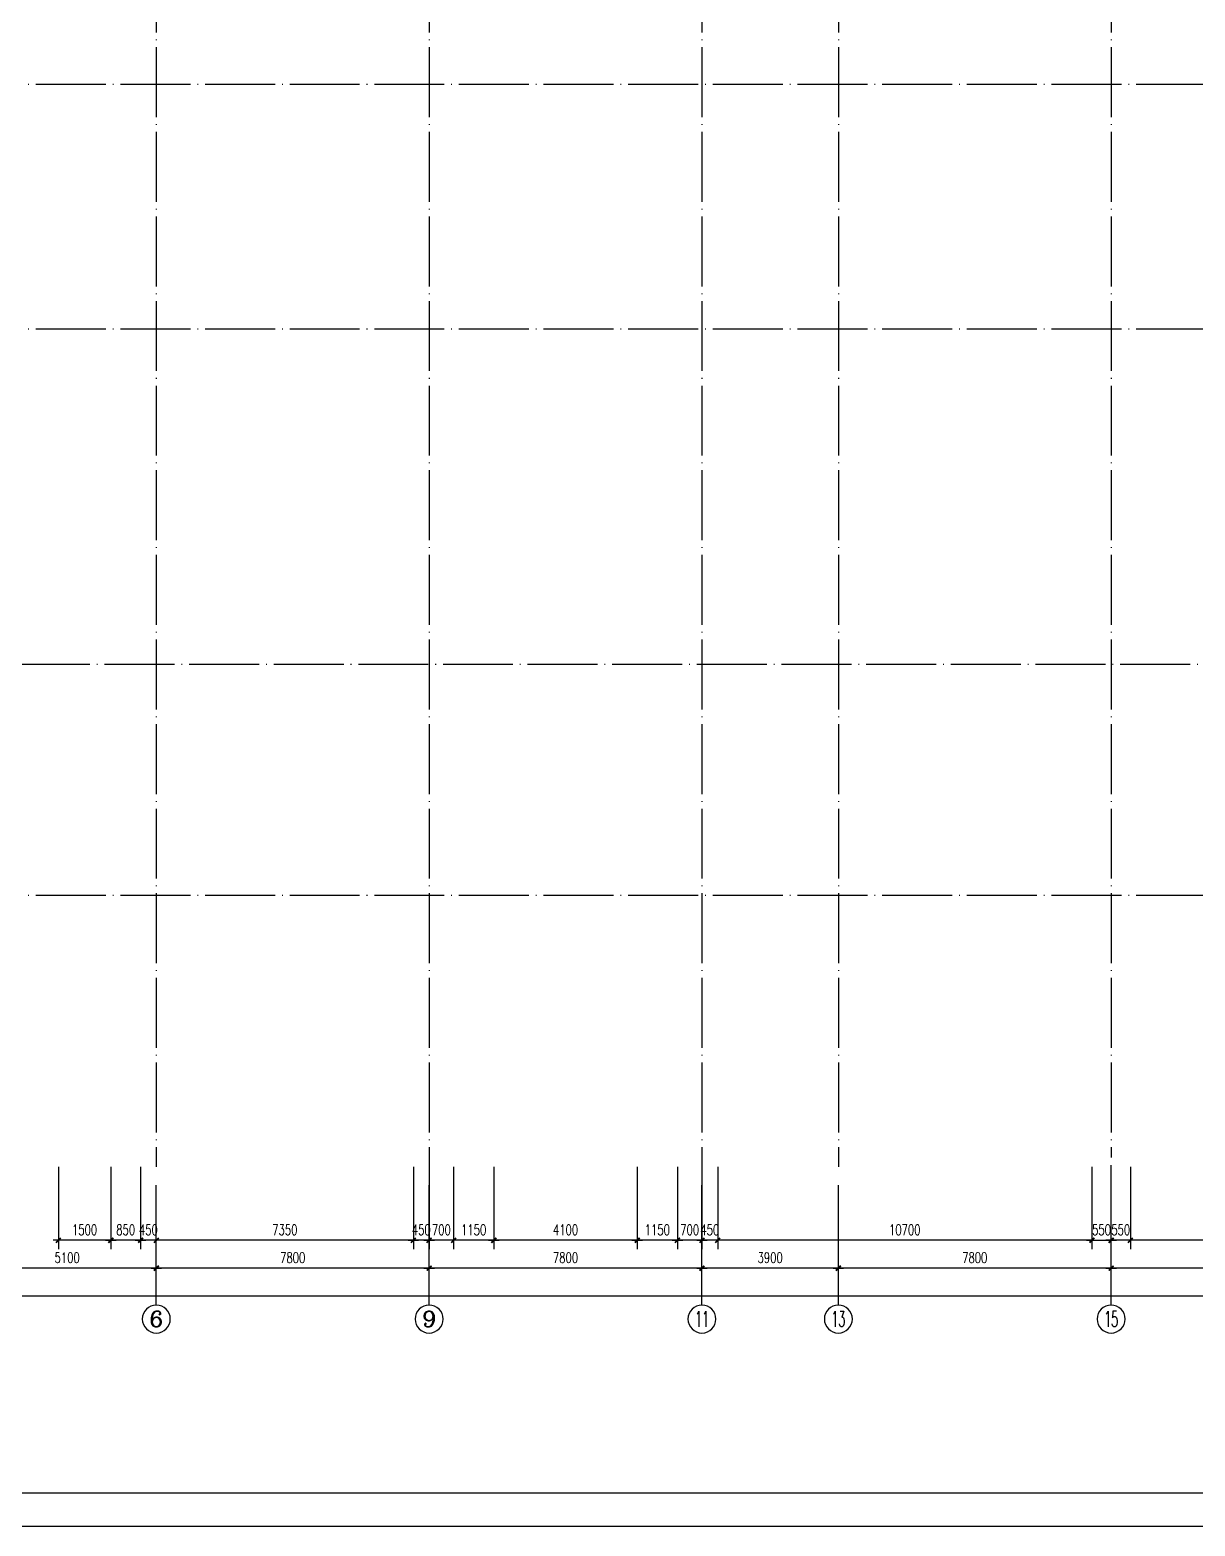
# Model space of a CAD drawing. Extents: x 165127 to 1058185, y 60808 to 144908.
# Drawn here: x 930323 to 963635, y 60808 to 103603 of the extents above; entities that cross this region are included whole.
import ezdxf
from ezdxf.enums import TextEntityAlignment as Align

# ---------------------------------------------------------------- set-up
doc = ezdxf.new("R2010")
doc.units = 0
doc.header["$LTSCALE"] = 1000
doc.linetypes.add('DOTE', pattern=[2.42, 2, -0.2, 0.02, -0.2])
doc.layers.get('0').update_dxf_attribs({"linetype": 'CONTINUOUS'})
doc.layers.get('DEFPOINTS').update_dxf_attribs({"linetype": 'CONTINUOUS'})
for name, color, linetype in [('AXIS', 3, 'CONTINUOUS'), ('AXIS_TEXT', 7, 'CONTINUOUS'), ('DOTE', 1, 'DOTE'), ('PUB_DIM', 3, 'CONTINUOUS'), ('WINDOW', 2, 'CONTINUOUS')]:
    doc.layers.add(name, color=color, linetype=linetype)
doc.styles.add('COMPLEX', font='COMPLEX')
doc.styles.add('DIM_FONT', font='SIMPLEX.shx', dxfattribs={"width": 0.7})
doc.dimstyles.new('AXIS', dxfattribs={"dimtxt": 300, "dimasz": 1, "dimexe": 250, "dimexo": 300, "dimgap": 150, "dimtad": 1, "dimdec": 0, "dimdsep": 46, "dimtxsty": 'DIM_FONT', "dimblk": '_DIMX', "dimcen": 2.5, "dimse1": 1, "dimse2": 1, "dimclrt": 7, "dimadec": 0, "dimazin": 0, "dimtfac": 1, "dimtdec": 0, "dimtix": 1, "dimtmove": 2, "dimatfit": 3, "dimldrblk": '_DIMX', "dimfxl": 1, "dimarcsym": 0})
doc.dimstyles.new('DIMA', dxfattribs={"dimtxt": 300, "dimasz": 1, "dimexe": 250, "dimexo": 300, "dimgap": 150, "dimtad": 1, "dimdec": 0, "dimdsep": 46, "dimtxsty": 'DIM_FONT', "dimblk": '_DIMX', "dimcen": 2.5, "dimse1": 1, "dimclrt": 7, "dimadec": 0, "dimazin": 0, "dimtfac": 1, "dimtdec": 0, "dimtix": 1, "dimtmove": 2, "dimatfit": 3, "dimldrblk": '_DIMX', "dimfxl": 1, "dimarcsym": 0})
doc.dimstyles.new('DIMB', dxfattribs={"dimtxt": 300, "dimasz": 1, "dimexe": 250, "dimexo": 300, "dimgap": 150, "dimtad": 1, "dimdec": 0, "dimdsep": 46, "dimtxsty": 'DIM_FONT', "dimblk": '_DIMX', "dimcen": 2.5, "dimse2": 1, "dimclrt": 7, "dimadec": 0, "dimazin": 0, "dimtfac": 1, "dimtdec": 0, "dimtix": 1, "dimtmove": 2, "dimatfit": 3, "dimldrblk": '_DIMX', "dimfxl": 1, "dimarcsym": 0})
doc.dimstyles.new('DIMN', dxfattribs={"dimtxt": 300, "dimasz": 1, "dimexe": 250, "dimexo": 300, "dimgap": 150, "dimtad": 1, "dimdec": 0, "dimdsep": 46, "dimtxsty": 'DIM_FONT', "dimblk": '_DIMX', "dimcen": 2.5, "dimclrt": 7, "dimadec": 0, "dimazin": 0, "dimtfac": 1, "dimtdec": 0, "dimtix": 1, "dimtmove": 2, "dimatfit": 3, "dimldrblk": '_DIMX', "dimfxl": 1, "dimarcsym": 0})

# ---------------------------------------------------------------- blocks, each defined once
blk = doc.blocks.new('A$C34131D43')
at = {"color": 244}
for p in [(2500, 950), (37300, 950)]:
    blk.add_line(p, (159900, 950), dxfattribs=at)
at = {"color": 243}
for p in [(0, 0), (34800, 0), (65600, 0)]:
    blk.add_line(p, (160900, 0), dxfattribs=at)
blk = doc.blocks.new('_AXISO')
blk.add_circle((0, 0), 0.5)
at = {"layer": 'AXIS_TEXT', "style": 'COMPLEX', "width": 1.041667}
blk.add_attdef('A', text='', height=0.56, dxfattribs=at).set_placement((-0.25, -0.28), (0.25, -0.28), align=Align.FIT)
blk = doc.blocks.new('_DIMX')
blk.add_line((-150, 0), (150, 0))
at = {"const_width": 50}
blk.add_lwpolyline([(-70, -70), (70, 70)], dxfattribs=at)
blk = doc.blocks.new('*D1257')
at = {"color": 0, "linetype": 'ByBlock'}
blk.add_line((788094, 68185), (780296, 68185), dxfattribs=at)
at = {"layer": 'DEFPOINTS', "color": 0, "linetype": 'ByBlock'}
for p in [(780295, 70385), (788095, 70385), (780295, 68185)]:
    blk.add_point(p, dxfattribs=at)
at = {"color": 0, "linetype": 'ByBlock', "rotation": 180}
blk.add_blockref('_DIMX', (780295, 68185), dxfattribs=at)
at = {"color": 0, "linetype": 'ByBlock'}
blk.add_blockref('_DIMX', (788095, 68185), dxfattribs=at)
at = {"color": 7, "linetype": 'ByBlock', "insert": (784195, 68485), "char_height": 300, "attachment_point": 5, "style": 'DIM_FONT'}
blk.add_mtext('7800', dxfattribs=at)
blk = doc.blocks.new('*D1258')
at = {"color": 0, "linetype": 'ByBlock'}
blk.add_line((780294, 68185), (772496, 68185), dxfattribs=at)
at = {"layer": 'DEFPOINTS', "color": 0, "linetype": 'ByBlock'}
for p in [(772495, 70385), (780295, 70385), (772495, 68185)]:
    blk.add_point(p, dxfattribs=at)
at = {"color": 0, "linetype": 'ByBlock', "rotation": 180}
blk.add_blockref('_DIMX', (772495, 68185), dxfattribs=at)
at = {"color": 0, "linetype": 'ByBlock'}
blk.add_blockref('_DIMX', (780295, 68185), dxfattribs=at)
at = {"color": 7, "linetype": 'ByBlock', "insert": (776395, 68485), "char_height": 300, "attachment_point": 5, "style": 'DIM_FONT'}
blk.add_mtext('7800', dxfattribs=at)
blk = doc.blocks.new('*D1262')
at = {"color": 0, "linetype": 'ByBlock'}
for p, q in [((729445, 70085), (729445, 67135)), ((855745, 70085), (855745, 67135)), ((855744, 67385), (729446, 67385))]:
    blk.add_line(p, q, dxfattribs=at)
at = {"layer": 'DEFPOINTS', "color": 0, "linetype": 'ByBlock'}
for p in [(729445, 70385), (855745, 70385), (729445, 67385)]:
    blk.add_point(p, dxfattribs=at)
at = {"color": 0, "linetype": 'ByBlock', "rotation": 180}
blk.add_blockref('_DIMX', (729445, 67385), dxfattribs=at)
at = {"color": 0, "linetype": 'ByBlock'}
blk.add_blockref('_DIMX', (855745, 67385), dxfattribs=at)
at = {"color": 7, "linetype": 'ByBlock', "insert": (792595, 67685), "char_height": 300, "attachment_point": 5, "style": 'DIM_FONT'}
blk.add_mtext('126300', dxfattribs=at)
blk = doc.blocks.new('*D1184')
at = {"color": 0, "linetype": 'ByBlock'}
blk.add_line((752994, 68185), (747896, 68185), dxfattribs=at)
at = {"layer": 'DEFPOINTS', "color": 0, "linetype": 'ByBlock'}
for p in [(747895, 70385), (752995, 70385), (747895, 68185)]:
    blk.add_point(p, dxfattribs=at)
at = {"color": 0, "linetype": 'ByBlock', "rotation": 180}
blk.add_blockref('_DIMX', (747895, 68185), dxfattribs=at)
at = {"color": 0, "linetype": 'ByBlock'}
blk.add_blockref('_DIMX', (752995, 68185), dxfattribs=at)
at = {"color": 7, "linetype": 'ByBlock', "insert": (750445, 68485), "char_height": 300, "attachment_point": 5, "style": 'DIM_FONT'}
blk.add_mtext('5100', dxfattribs=at)
blk = doc.blocks.new('*D1185')
at = {"color": 0, "linetype": 'ByBlock'}
blk.add_line((760794, 68185), (752996, 68185), dxfattribs=at)
at = {"layer": 'DEFPOINTS', "color": 0, "linetype": 'ByBlock'}
for p in [(752995, 70385), (760795, 70385), (752995, 68185)]:
    blk.add_point(p, dxfattribs=at)
at = {"color": 0, "linetype": 'ByBlock', "rotation": 180}
blk.add_blockref('_DIMX', (752995, 68185), dxfattribs=at)
at = {"color": 0, "linetype": 'ByBlock'}
blk.add_blockref('_DIMX', (760795, 68185), dxfattribs=at)
at = {"color": 7, "linetype": 'ByBlock', "insert": (756895, 68485), "char_height": 300, "attachment_point": 5, "style": 'DIM_FONT'}
blk.add_mtext('7800', dxfattribs=at)
blk = doc.blocks.new('*D1186')
at = {"color": 0, "linetype": 'ByBlock'}
blk.add_line((768594, 68185), (760796, 68185), dxfattribs=at)
at = {"layer": 'DEFPOINTS', "color": 0, "linetype": 'ByBlock'}
for p in [(760795, 70385), (768595, 70385), (760795, 68185)]:
    blk.add_point(p, dxfattribs=at)
at = {"color": 0, "linetype": 'ByBlock', "rotation": 180}
blk.add_blockref('_DIMX', (760795, 68185), dxfattribs=at)
at = {"color": 0, "linetype": 'ByBlock'}
blk.add_blockref('_DIMX', (768595, 68185), dxfattribs=at)
at = {"color": 7, "linetype": 'ByBlock', "insert": (764695, 68485), "char_height": 300, "attachment_point": 5, "style": 'DIM_FONT'}
blk.add_mtext('7800', dxfattribs=at)
blk = doc.blocks.new('*D1187')
at = {"color": 0, "linetype": 'ByBlock'}
blk.add_line((772494, 68185), (768596, 68185), dxfattribs=at)
at = {"layer": 'DEFPOINTS', "color": 0, "linetype": 'ByBlock'}
for p in [(768595, 70385), (772495, 70385), (768595, 68185)]:
    blk.add_point(p, dxfattribs=at)
at = {"color": 0, "linetype": 'ByBlock', "rotation": 180}
blk.add_blockref('_DIMX', (768595, 68185), dxfattribs=at)
at = {"color": 0, "linetype": 'ByBlock'}
blk.add_blockref('_DIMX', (772495, 68185), dxfattribs=at)
at = {"color": 7, "linetype": 'ByBlock', "insert": (770545, 68485), "char_height": 300, "attachment_point": 5, "style": 'DIM_FONT'}
blk.add_mtext('3900', dxfattribs=at)
blk = doc.blocks.new('*D1192')
at = {"color": 0, "linetype": 'ByBlock'}
for p, q in [((769045, 71084), (769045, 68732)), ((779745, 71084), (779745, 68732)), ((779744, 68982), (769046, 68982))]:
    blk.add_line(p, q, dxfattribs=at)
at = {"layer": 'DEFPOINTS', "color": 0, "linetype": 'ByBlock'}
for p in [(769045, 71384), (779745, 71384), (769045, 68982)]:
    blk.add_point(p, dxfattribs=at)
at = {"color": 0, "linetype": 'ByBlock', "rotation": 180}
blk.add_blockref('_DIMX', (769045, 68982), dxfattribs=at)
at = {"color": 0, "linetype": 'ByBlock'}
blk.add_blockref('_DIMX', (779745, 68982), dxfattribs=at)
at = {"color": 7, "linetype": 'ByBlock', "insert": (774395, 69282), "char_height": 300, "attachment_point": 5, "style": 'DIM_FONT'}
blk.add_mtext('10700', dxfattribs=at)
blk = doc.blocks.new('*D1193')
at = {"color": 0, "linetype": 'ByBlock'}
for p, q in [((768595, 71084), (768595, 68732)), ((769045, 71084), (769045, 68732)), ((768594, 68982), (768593, 68982)), ((769045, 68982), (768595, 68982)), ((769046, 68982), (769047, 68982))]:
    blk.add_line(p, q, dxfattribs=at)
at = {"layer": 'DEFPOINTS', "color": 0, "linetype": 'ByBlock'}
for p in [(768595, 71384), (769045, 71384), (768595, 68982)]:
    blk.add_point(p, dxfattribs=at)
at = {"color": 0, "linetype": 'ByBlock'}
blk.add_blockref('_DIMX', (768595, 68982), dxfattribs=at)
at = {"color": 0, "linetype": 'ByBlock', "rotation": 180}
blk.add_blockref('_DIMX', (769045, 68982), dxfattribs=at)
at = {"color": 7, "linetype": 'ByBlock', "insert": (768820, 69282), "char_height": 300, "attachment_point": 5, "style": 'DIM_FONT'}
blk.add_mtext('450', dxfattribs=at)
blk = doc.blocks.new('*D1194')
at = {"color": 0, "linetype": 'ByBlock'}
for p, q in [((767895, 71084), (767895, 68732)), ((768595, 71084), (768595, 68732)), ((767894, 68982), (767893, 68982)), ((768595, 68982), (767895, 68982)), ((768596, 68982), (768597, 68982))]:
    blk.add_line(p, q, dxfattribs=at)
at = {"layer": 'DEFPOINTS', "color": 0, "linetype": 'ByBlock'}
for p in [(767895, 71384), (768595, 71384), (767895, 68982)]:
    blk.add_point(p, dxfattribs=at)
at = {"color": 0, "linetype": 'ByBlock'}
blk.add_blockref('_DIMX', (767895, 68982), dxfattribs=at)
at = {"color": 0, "linetype": 'ByBlock', "rotation": 180}
blk.add_blockref('_DIMX', (768595, 68982), dxfattribs=at)
at = {"color": 7, "linetype": 'ByBlock', "insert": (768245, 69282), "char_height": 300, "attachment_point": 5, "style": 'DIM_FONT'}
blk.add_mtext('700', dxfattribs=at)
blk = doc.blocks.new('*D1195')
at = {"color": 0, "linetype": 'ByBlock'}
for p, q in [((766745, 71084), (766745, 68732)), ((767895, 71084), (767895, 68732)), ((767894, 68982), (766746, 68982))]:
    blk.add_line(p, q, dxfattribs=at)
at = {"layer": 'DEFPOINTS', "color": 0, "linetype": 'ByBlock'}
for p in [(766745, 71384), (767895, 71384), (766745, 68982)]:
    blk.add_point(p, dxfattribs=at)
at = {"color": 0, "linetype": 'ByBlock', "rotation": 180}
blk.add_blockref('_DIMX', (766745, 68982), dxfattribs=at)
at = {"color": 0, "linetype": 'ByBlock'}
blk.add_blockref('_DIMX', (767895, 68982), dxfattribs=at)
at = {"color": 7, "linetype": 'ByBlock', "insert": (767320, 69282), "char_height": 300, "attachment_point": 5, "style": 'DIM_FONT'}
blk.add_mtext('1150', dxfattribs=at)
blk = doc.blocks.new('*D1196')
at = {"color": 0, "linetype": 'ByBlock'}
for p, q in [((762645, 71084), (762645, 68732)), ((766745, 71084), (766745, 68732)), ((766744, 68982), (762646, 68982))]:
    blk.add_line(p, q, dxfattribs=at)
at = {"layer": 'DEFPOINTS', "color": 0, "linetype": 'ByBlock'}
for p in [(762645, 71384), (766745, 71384), (762645, 68982)]:
    blk.add_point(p, dxfattribs=at)
at = {"color": 0, "linetype": 'ByBlock', "rotation": 180}
blk.add_blockref('_DIMX', (762645, 68982), dxfattribs=at)
at = {"color": 0, "linetype": 'ByBlock'}
blk.add_blockref('_DIMX', (766745, 68982), dxfattribs=at)
at = {"color": 7, "linetype": 'ByBlock', "insert": (764695, 69282), "char_height": 300, "attachment_point": 5, "style": 'DIM_FONT'}
blk.add_mtext('4100', dxfattribs=at)
blk = doc.blocks.new('*D1197')
at = {"color": 0, "linetype": 'ByBlock'}
for p, q in [((761495, 71084), (761495, 68732)), ((762645, 71084), (762645, 68732)), ((762644, 68982), (761496, 68982))]:
    blk.add_line(p, q, dxfattribs=at)
at = {"layer": 'DEFPOINTS', "color": 0, "linetype": 'ByBlock'}
for p in [(761495, 71384), (762645, 71384), (761495, 68982)]:
    blk.add_point(p, dxfattribs=at)
at = {"color": 0, "linetype": 'ByBlock', "rotation": 180}
blk.add_blockref('_DIMX', (761495, 68982), dxfattribs=at)
at = {"color": 0, "linetype": 'ByBlock'}
blk.add_blockref('_DIMX', (762645, 68982), dxfattribs=at)
at = {"color": 7, "linetype": 'ByBlock', "insert": (762070, 69282), "char_height": 300, "attachment_point": 5, "style": 'DIM_FONT'}
blk.add_mtext('1150', dxfattribs=at)
blk = doc.blocks.new('*D1198')
at = {"color": 0, "linetype": 'ByBlock'}
for p, q in [((760795, 71084), (760795, 68732)), ((761495, 71084), (761495, 68732)), ((760794, 68982), (760793, 68982)), ((761495, 68982), (760795, 68982)), ((761496, 68982), (761497, 68982))]:
    blk.add_line(p, q, dxfattribs=at)
at = {"layer": 'DEFPOINTS', "color": 0, "linetype": 'ByBlock'}
for p in [(760795, 71384), (761495, 71384), (760795, 68982)]:
    blk.add_point(p, dxfattribs=at)
at = {"color": 0, "linetype": 'ByBlock'}
blk.add_blockref('_DIMX', (760795, 68982), dxfattribs=at)
at = {"color": 0, "linetype": 'ByBlock', "rotation": 180}
blk.add_blockref('_DIMX', (761495, 68982), dxfattribs=at)
at = {"color": 7, "linetype": 'ByBlock', "insert": (761145, 69282), "char_height": 300, "attachment_point": 5, "style": 'DIM_FONT'}
blk.add_mtext('700', dxfattribs=at)
blk = doc.blocks.new('*D1199')
at = {"color": 0, "linetype": 'ByBlock'}
for p, q in [((760345, 71084), (760345, 68732)), ((760795, 71084), (760795, 68732)), ((760344, 68982), (760343, 68982)), ((760795, 68982), (760345, 68982)), ((760796, 68982), (760797, 68982))]:
    blk.add_line(p, q, dxfattribs=at)
at = {"layer": 'DEFPOINTS', "color": 0, "linetype": 'ByBlock'}
for p in [(760345, 71384), (760795, 71384), (760345, 68982)]:
    blk.add_point(p, dxfattribs=at)
at = {"color": 0, "linetype": 'ByBlock'}
blk.add_blockref('_DIMX', (760345, 68982), dxfattribs=at)
at = {"color": 0, "linetype": 'ByBlock', "rotation": 180}
blk.add_blockref('_DIMX', (760795, 68982), dxfattribs=at)
at = {"color": 7, "linetype": 'ByBlock', "insert": (760570, 69282), "char_height": 300, "attachment_point": 5, "style": 'DIM_FONT'}
blk.add_mtext('450', dxfattribs=at)
blk = doc.blocks.new('*D1200')
at = {"color": 0, "linetype": 'ByBlock'}
for p, q in [((760345, 71084), (760345, 68732)), ((760344, 68982), (752996, 68982))]:
    blk.add_line(p, q, dxfattribs=at)
at = {"layer": 'DEFPOINTS', "color": 0, "linetype": 'ByBlock'}
for p in [(752995, 71384), (760345, 71384), (752995, 68982)]:
    blk.add_point(p, dxfattribs=at)
at = {"color": 0, "linetype": 'ByBlock', "rotation": 180}
blk.add_blockref('_DIMX', (752995, 68982), dxfattribs=at)
at = {"color": 0, "linetype": 'ByBlock'}
blk.add_blockref('_DIMX', (760345, 68982), dxfattribs=at)
at = {"color": 7, "linetype": 'ByBlock', "insert": (756670, 69282), "char_height": 300, "attachment_point": 5, "style": 'DIM_FONT'}
blk.add_mtext('7350', dxfattribs=at)
blk = doc.blocks.new('*D1201')
at = {"color": 0, "linetype": 'ByBlock'}
for p, q in [((752545, 71084), (752545, 68732)), ((752544, 68982), (752543, 68982)), ((752995, 68982), (752545, 68982)), ((752996, 68982), (752997, 68982))]:
    blk.add_line(p, q, dxfattribs=at)
at = {"layer": 'DEFPOINTS', "color": 0, "linetype": 'ByBlock'}
for p in [(752545, 71384), (752995, 71384), (752545, 68982)]:
    blk.add_point(p, dxfattribs=at)
at = {"color": 0, "linetype": 'ByBlock'}
blk.add_blockref('_DIMX', (752545, 68982), dxfattribs=at)
at = {"color": 0, "linetype": 'ByBlock', "rotation": 180}
blk.add_blockref('_DIMX', (752995, 68982), dxfattribs=at)
at = {"color": 7, "linetype": 'ByBlock', "insert": (752770, 69282), "char_height": 300, "attachment_point": 5, "style": 'DIM_FONT'}
blk.add_mtext('450', dxfattribs=at)
blk = doc.blocks.new('*D1202')
at = {"color": 0, "linetype": 'ByBlock'}
for p, q in [((751695, 71084), (751695, 68732)), ((752545, 71084), (752545, 68732)), ((752544, 68982), (751696, 68982))]:
    blk.add_line(p, q, dxfattribs=at)
at = {"layer": 'DEFPOINTS', "color": 0, "linetype": 'ByBlock'}
for p in [(751695, 71384), (752545, 71384), (751695, 68982)]:
    blk.add_point(p, dxfattribs=at)
at = {"color": 0, "linetype": 'ByBlock', "rotation": 180}
blk.add_blockref('_DIMX', (751695, 68982), dxfattribs=at)
at = {"color": 0, "linetype": 'ByBlock'}
blk.add_blockref('_DIMX', (752545, 68982), dxfattribs=at)
at = {"color": 7, "linetype": 'ByBlock', "insert": (752120, 69282), "char_height": 300, "attachment_point": 5, "style": 'DIM_FONT'}
blk.add_mtext('850', dxfattribs=at)
blk = doc.blocks.new('*D1203')
at = {"color": 0, "linetype": 'ByBlock'}
for p, q in [((750195, 71084), (750195, 68732)), ((751695, 71084), (751695, 68732)), ((751694, 68982), (750196, 68982))]:
    blk.add_line(p, q, dxfattribs=at)
at = {"layer": 'DEFPOINTS', "color": 0, "linetype": 'ByBlock'}
for p in [(750195, 71384), (751695, 71384), (750195, 68982)]:
    blk.add_point(p, dxfattribs=at)
at = {"color": 0, "linetype": 'ByBlock', "rotation": 180}
blk.add_blockref('_DIMX', (750195, 68982), dxfattribs=at)
at = {"color": 0, "linetype": 'ByBlock'}
blk.add_blockref('_DIMX', (751695, 68982), dxfattribs=at)
at = {"color": 7, "linetype": 'ByBlock', "insert": (750945, 69282), "char_height": 300, "attachment_point": 5, "style": 'DIM_FONT'}
blk.add_mtext('1500', dxfattribs=at)
blk = doc.blocks.new('*D1206')
at = {"color": 0, "linetype": 'ByBlock'}
for p, q in [((780845, 71084), (780845, 68732)), ((787545, 71084), (787545, 68732)), ((787544, 68982), (780846, 68982))]:
    blk.add_line(p, q, dxfattribs=at)
at = {"layer": 'DEFPOINTS', "color": 0, "linetype": 'ByBlock'}
for p in [(780845, 71384), (787545, 71384), (780845, 68982)]:
    blk.add_point(p, dxfattribs=at)
at = {"color": 0, "linetype": 'ByBlock', "rotation": 180}
blk.add_blockref('_DIMX', (780845, 68982), dxfattribs=at)
at = {"color": 0, "linetype": 'ByBlock'}
blk.add_blockref('_DIMX', (787545, 68982), dxfattribs=at)
at = {"color": 7, "linetype": 'ByBlock', "insert": (784195, 69282), "char_height": 300, "attachment_point": 5, "style": 'DIM_FONT'}
blk.add_mtext('6700', dxfattribs=at)
blk = doc.blocks.new('*D1207')
at = {"color": 0, "linetype": 'ByBlock'}
for p, q in [((780845, 71084), (780845, 68732)), ((780294, 68982), (780293, 68982)), ((780845, 68982), (780295, 68982)), ((780846, 68982), (780847, 68982))]:
    blk.add_line(p, q, dxfattribs=at)
at = {"layer": 'DEFPOINTS', "color": 0, "linetype": 'ByBlock'}
for p in [(780295, 71384), (780845, 71384), (780295, 68982)]:
    blk.add_point(p, dxfattribs=at)
at = {"color": 0, "linetype": 'ByBlock'}
blk.add_blockref('_DIMX', (780295, 68982), dxfattribs=at)
at = {"color": 0, "linetype": 'ByBlock', "rotation": 180}
blk.add_blockref('_DIMX', (780845, 68982), dxfattribs=at)
at = {"color": 7, "linetype": 'ByBlock', "insert": (780570, 69282), "char_height": 300, "attachment_point": 5, "style": 'DIM_FONT'}
blk.add_mtext('550', dxfattribs=at)
blk = doc.blocks.new('*D1211')
at = {"color": 0, "linetype": 'ByBlock'}
for p, q in [((779745, 71084), (779745, 68732)), ((779744, 68982), (779743, 68982)), ((779745, 68982), (780295, 68982)), ((780296, 68982), (780297, 68982))]:
    blk.add_line(p, q, dxfattribs=at)
at = {"layer": 'DEFPOINTS', "color": 0, "linetype": 'ByBlock'}
for p in [(779745, 71384), (780295, 71384), (780295, 68982)]:
    blk.add_point(p, dxfattribs=at)
at = {"color": 0, "linetype": 'ByBlock'}
blk.add_blockref('_DIMX', (779745, 68982), dxfattribs=at)
at = {"color": 0, "linetype": 'ByBlock', "rotation": 180}
blk.add_blockref('_DIMX', (780295, 68982), dxfattribs=at)
at = {"color": 7, "linetype": 'ByBlock', "insert": (780020, 69282), "char_height": 300, "attachment_point": 5, "style": 'DIM_FONT'}
blk.add_mtext('550', dxfattribs=at)

msp = doc.modelspace()

# ---------------------------------------------------------------- linework, layer by layer
at = {"layer": 'AXIS'}
for p, q in [((961236.1, 67129.8), (961236.1, 71129.8)), ((933936.1, 67129.8), (933936.1, 70558.9)), ((941736.1, 67129.8), (941736.1, 70558.9)), ((949536.1, 67129.8), (949536.1, 70558.9)), ((953436.1, 67129.8), (953436.1, 70558.9))]:
    msp.add_line(p, q, dxfattribs=at)
at = {"layer": 'DOTE'}
for p, q in [((933936.1, 139407.6), (933936.1, 71084.4)), ((941736.1, 139407.6), (941736.1, 71084.4)), ((949536.1, 139407.6), (949536.1, 71084.4)), ((953436.1, 139407.6), (953436.1, 71084.4)), ((961236.1, 139407.6), (961236.1, 71351.8)), ((906289.5, 102053.1), (1040932.7, 102053.1)), ((906289.5, 95053.1), (1040932.7, 95053.1)), ((1040932.7, 85453.1), (906289.5, 85453.1)), ((906289.5, 78853.1), (1040932.7, 78853.1))]:
    msp.add_line(p, q, dxfattribs=at)

# ---------------------------------------------------------------- block references
at = {"layer": 'AXIS'}
ref = msp.add_blockref('_AXISO', (933936.1, 66729.8), dxfattribs=dict(at, xscale=-800, yscale=800, zscale=800, rotation=180))
ref.add_attrib('A', '6', dxfattribs={"layer": 'AXIS_TEXT', "height": 448, "style": 'COMPLEX', "width": 1.339286}).set_placement((933736.1, 66505.8), (934136.1, 66505.8), align=Align.FIT)
ref = msp.add_blockref('_AXISO', (941736.1, 66729.8), dxfattribs=dict(at, xscale=-800, yscale=800, zscale=800, rotation=180))
ref.add_attrib('A', '9', dxfattribs={"layer": 'AXIS_TEXT', "height": 448, "style": 'COMPLEX', "width": 1.339286}).set_placement((941536.1, 66505.8), (941936.1, 66505.8), align=Align.FIT)
ref = msp.add_blockref('_AXISO', (949536.1, 66729.8), dxfattribs=dict(at, xscale=-800, yscale=800, zscale=800, rotation=180))
ref.add_attrib('A', '11', dxfattribs={"layer": 'AXIS_TEXT', "height": 448, "style": 'COMPLEX', "width": 0.78125}).set_placement((949336.1, 66505.8), (949736.1, 66505.8), align=Align.FIT)
ref = msp.add_blockref('_AXISO', (953436.1, 66729.8), dxfattribs=dict(at, xscale=-800, yscale=800, zscale=800, rotation=180))
ref.add_attrib('A', '13', dxfattribs={"layer": 'AXIS_TEXT', "height": 448, "style": 'COMPLEX', "width": 0.646552}).set_placement((953236.1, 66505.8), (953636.1, 66505.8), align=Align.FIT)
ref = msp.add_blockref('_AXISO', (961236.1, 66729.8), dxfattribs=dict(at, xscale=-800, yscale=800, zscale=800, rotation=180))
ref.add_attrib('A', '15', dxfattribs={"layer": 'AXIS_TEXT', "height": 448, "style": 'COMPLEX', "width": 0.646552}).set_placement((961036.1, 66505.8), (961436.1, 66505.8), align=Align.FIT)
at = {"layer": 'WINDOW'}
msp.add_blockref('A$C34131D43', (897284.7, 60808.1), dxfattribs=at)

# ---------------------------------------------------------------- dimensions: what is measured, and where the dimension line sits
at = {"layer": 'AXIS'}
dim = msp.add_aligned_dim(p1=(1036686.1, 70384.9), p2=(910386.1, 70384.9), distance=3000, dimstyle='DIMN', dxfattribs=at)
dim.commit()
dim.dimension.update_dxf_attribs({"geometry": '*D1262', "text_midpoint": (973536.1, 67684.9), "insert": (180940.8, 0)})
for base, p1, p2, picture, middle in [((928836.1, 68184.9), (933936.1, 70384.9), (928836.1, 70384.9), '*D1184', (931386.1, 68484.9)), ((933936.1, 68184.9), (941736.1, 70384.9), (933936.1, 70384.9), '*D1185', (937836.1, 68484.9)), ((941736.1, 68184.9), (949536.1, 70384.9), (941736.1, 70384.9), '*D1186', (945636.1, 68484.9)), ((949536.1, 68184.9), (953436.1, 70384.9), (949536.1, 70384.9), '*D1187', (951486.1, 68484.9)), ((953436.1, 68184.9), (961236.1, 70384.9), (953436.1, 70384.9), '*D1258', (957336.1, 68484.9)), ((961236.1, 68184.9), (969036.1, 70384.9), (961236.1, 70384.9), '*D1257', (965136.1, 68484.9))]:
    dim = msp.add_linear_dim(base=base, p1=p1, p2=p2, angle=180, dimstyle='AXIS', dxfattribs=at)
    dim.commit()
    dim.dimension.update_dxf_attribs({"geometry": picture, "text_midpoint": middle, "insert": (180940.8, 0)})
at = {"layer": 'PUB_DIM'}
for p1, p2, distance, dimstyle, picture, middle in [((932636.1, 71384.4), (931136.1, 71384.4), 2402.5, 'DIMN', '*D1203', (931886.1, 69281.9)), ((933486.1, 71384.4), (932636.1, 71384.4), 2402.5, 'DIMN', '*D1202', (933061.1, 69281.9)), ((933936.1, 71384.4), (933486.1, 71384.4), 2402.5, 'DIMA', '*D1201', (933711.1, 69281.9)), ((941285.9, 71384.4), (933936.1, 71384.4), 2402.5, 'DIMB', '*D1200', (937611, 69281.9)), ((941736.1, 71384.4), (941285.9, 71384.4), 2402.5, 'DIMN', '*D1199', (941511, 69281.9)), ((942435.9, 71384.4), (941736.1, 71384.4), 2402.5, 'DIMN', '*D1198', (942086, 69281.9)), ((943585.9, 71384.4), (942435.9, 71384.4), 2402.5, 'DIMN', '*D1197', (943010.9, 69281.9)), ((947685.9, 71384.4), (943585.9, 71384.4), 2402.5, 'DIMN', '*D1196', (945635.9, 69281.9)), ((948835.9, 71384.4), (947685.9, 71384.4), 2402.5, 'DIMN', '*D1195', (948260.9, 69281.9)), ((949536.1, 71384.4), (948835.9, 71384.4), 2402.5, 'DIMN', '*D1194', (949186, 69281.9)), ((949985.9, 71384.4), (949536.1, 71384.4), 2402.5, 'DIMN', '*D1193', (949761, 69281.9)), ((960685.9, 71384.4), (949985.9, 71384.4), 2402.5, 'DIMN', '*D1192', (955335.9, 69281.9)), ((960686.1, 71384.4), (961236.1, 71384.4), -2402.5, 'DIMB', '*D1211', (960961.1, 69281.9)), ((961786.1, 71384.4), (961236.1, 71384.4), 2402.5, 'DIMB', '*D1207', (961511.1, 69281.9)), ((968486.1, 71384.4), (961786.1, 71384.4), 2402.5, 'DIMN', '*D1206', (965136.1, 69281.9))]:
    dim = msp.add_aligned_dim(p1=p1, p2=p2, distance=distance, dimstyle=dimstyle, dxfattribs=at)
    dim.commit()
    dim.dimension.update_dxf_attribs({"geometry": picture, "text_midpoint": middle, "insert": (180940.8, 0)})

doc.saveas('drawing.dxf')
